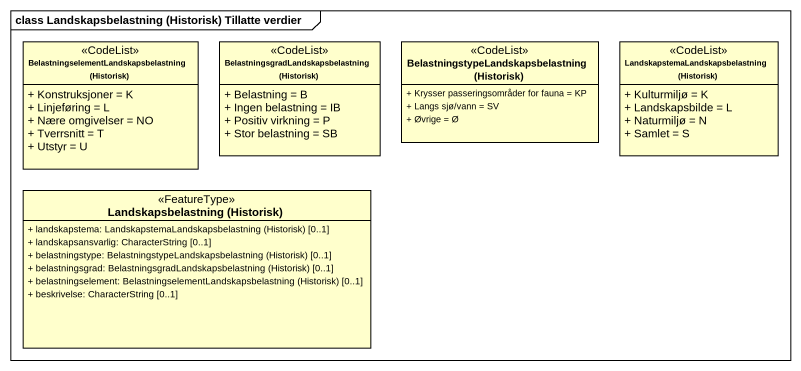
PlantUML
@startuml
mainframe class Landskapsbelastning (Historisk) Tillatte verdier
hide circle
hide empty members
skinparam classAttributeIconSize 0
class "BelastningselementLandskapsbelastning (Historisk)" as BelastningselementLandskapsb <<CodeList>> {
  + Konstruksjoner = K
  + Linjeføring = L
  + Nære omgivelser = NO
  + Tverrsnitt = T
  + Utstyr = U
}
class "BelastningsgradLandskapsbelastning (Historisk)" as BelastningsgradLandskapsbela <<CodeList>> {
  + Belastning = B
  + Ingen belastning = IB
  + Positiv virkning = P
  + Stor belastning = SB
}
class "BelastningstypeLandskapsbelastning (Historisk)" as BelastningstypeLandskapsbela <<CodeList>> {
  + Krysser passeringsområder for fauna = KP
  + Langs sjø/vann = SV
  + Øvrige = Ø
}
class "LandskapstemaLandskapsbelastning (Historisk)" as LandskapstemaLandskapsbelast <<CodeList>> {
  + Kulturmiljø = K
  + Landskapsbilde = L
  + Naturmiljø = N
  + Samlet = S
}
class "Landskapsbelastning (Historisk)" as Landskapsbelastning <<FeatureType>> {
  {field} + landskapstema: LandskapstemaLandskapsbelastning (Historisk) [0..1]
  + landskapsansvarlig: CharacterString [0..1]
  {field} + belastningstype: BelastningstypeLandskapsbelastning (Historisk) [0..1]
  {field} + belastningsgrad: BelastningsgradLandskapsbelastning (Historisk) [0..1]
  {field} + belastningselement: BelastningselementLandskapsbelastning (Historisk) [0..1]
  + beskrivelse: CharacterString [0..1]
}
@enduml
